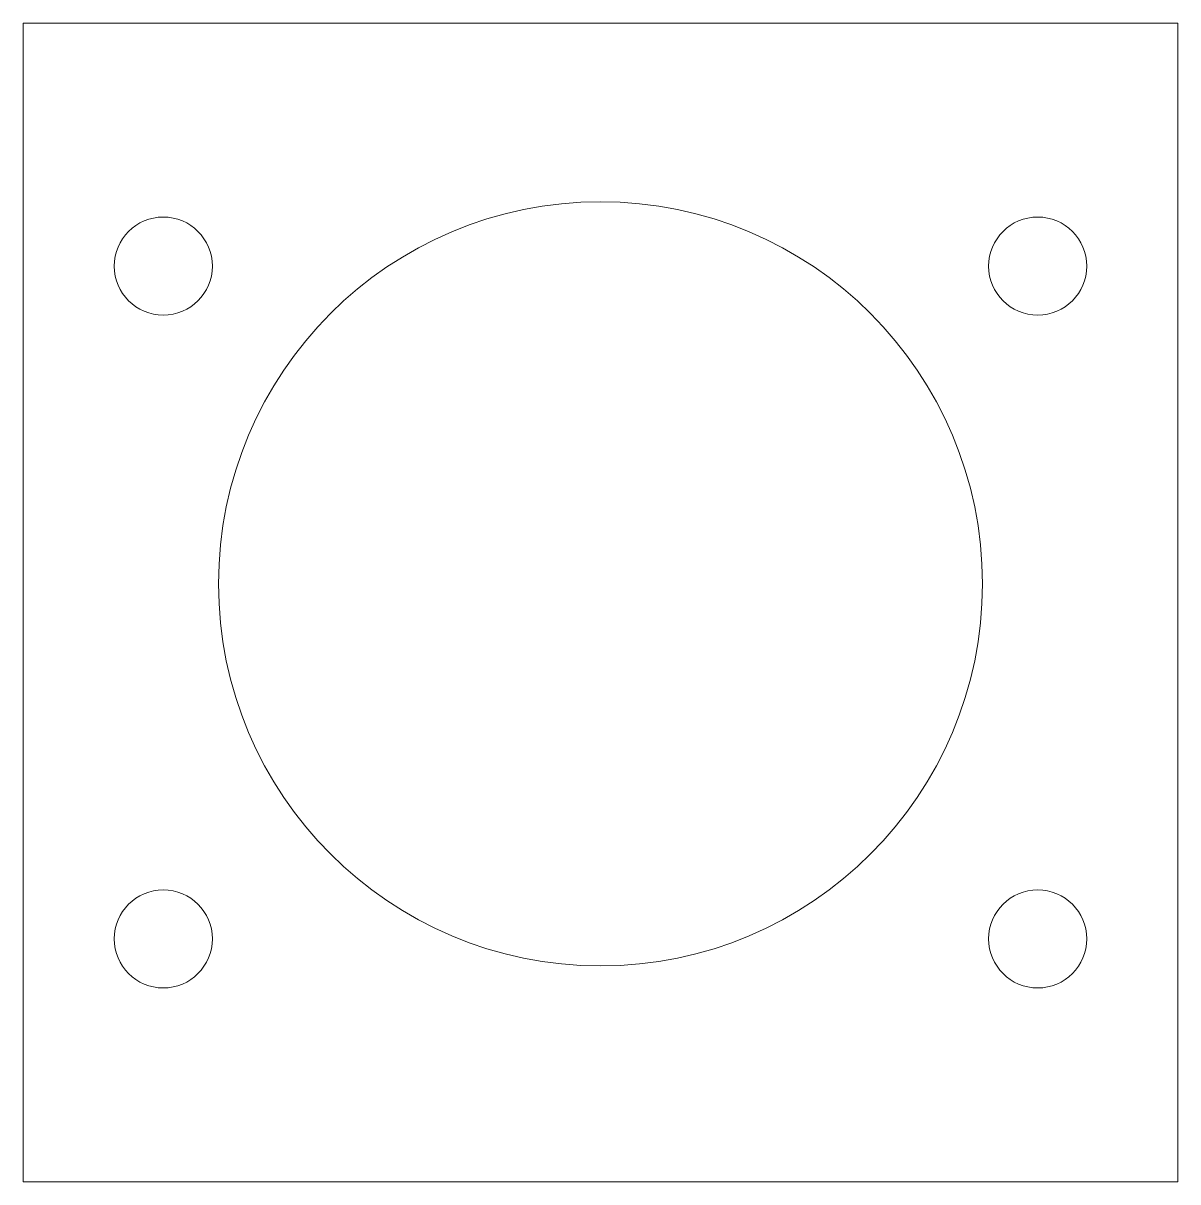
# Model space of a CAD drawing. Header units: millimetres. Extents: x 0 to 61.8, y 0 to 62.
import ezdxf

# ---------------------------------------------------------------- set-up
doc = ezdxf.new("R2010")
doc.units = ezdxf.units.MM

msp = doc.modelspace()

# ---------------------------------------------------------------- linework, layer by layer
at = {"color": 7, "linetype": 'Continuous', "lineweight": 15}
for p, q in [((0, 62), (0, 0)), ((61.8, 62), (0, 62)), ((61.8, 0), (61.8, 62)), ((0, 0), (61.8, 0))]:
    msp.add_line(p, q, dxfattribs=at)
for centre, radius in [((30.9, 32), 20.445), ((7.5, 49), 2.625), ((54.3, 49), 2.625), ((7.5, 13), 2.625), ((54.3, 13), 2.625)]:
    msp.add_circle(centre, radius, dxfattribs=at)

doc.saveas('drawing.dxf')
